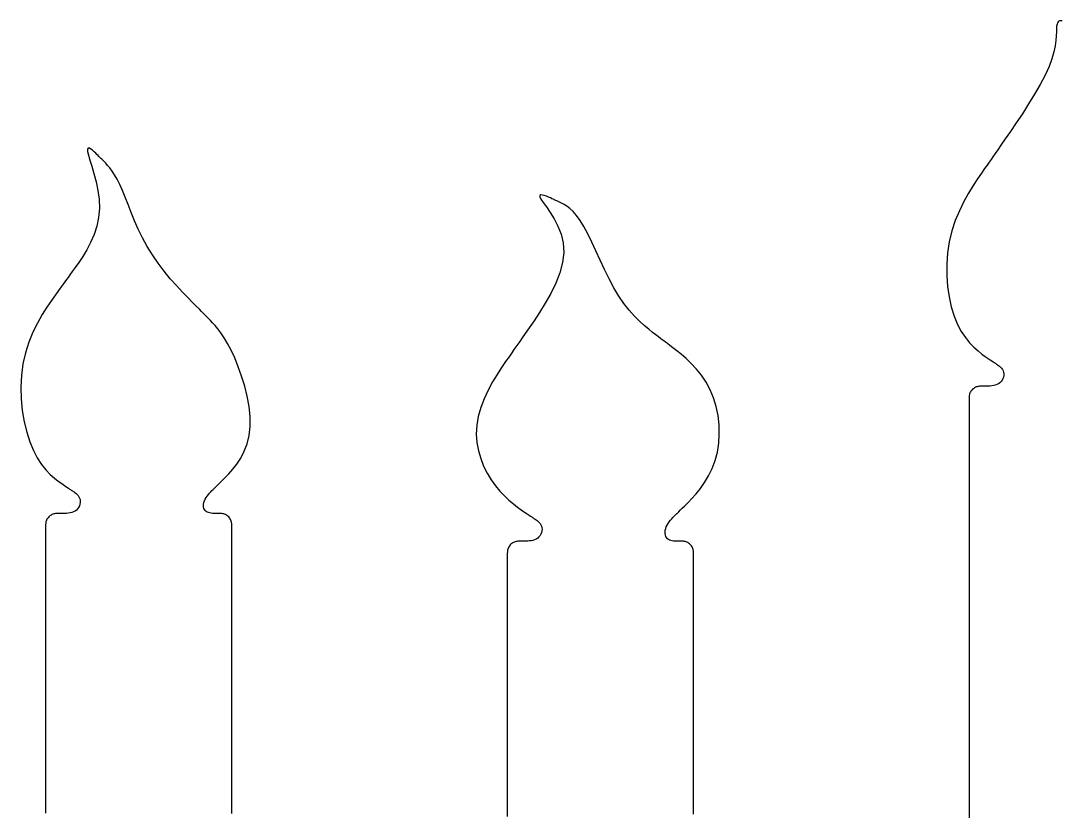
# Model space of a CAD drawing. Extents: x -56 to 56, y -65 to 65.
# Drawn here: x -28.64 to 0, y 43.42 to 65.16 of the extents above; entities that cross this region are included whole.
import ezdxf

# ---------------------------------------------------------------- set-up
doc = ezdxf.new("R2010")
doc.units = 0
doc.layers.add('LAYER 1', color=7, linetype='CONTINUOUS')

msp = doc.modelspace()

# ---------------------------------------------------------------- linework, layer by layer
at = {"layer": 'LAYER 1'}
for p, q in [((-0.142, 65.066), (-0.152, 65.013)), ((-0.128, 65.105), (-0.142, 65.066)), ((-0.112, 65.131), (-0.128, 65.105)), ((-0.094, 65.148), (-0.112, 65.131)), ((-0.076, 65.156), (-0.094, 65.148)), ((-0.058, 65.16), (-0.076, 65.156)), ((-0.042, 65.16), (-0.058, 65.16)), ((-0.029, 65.159), (-0.042, 65.16)), ((-0.019, 65.158), (-0.029, 65.159)), ((-0.01, 65.158), (-0.019, 65.158)), ((-0.003, 65.157), (-0.01, 65.158)), ((0.003, 65.157), (-0.003, 65.157)), ((-0.164, 64.749), (-0.174, 64.622)), ((-0.16, 64.856), (-0.164, 64.749)), ((-0.157, 64.944), (-0.16, 64.856)), ((-0.152, 65.013), (-0.157, 64.944)), ((-0.194, 64.475), (-0.229, 64.307)), ((-0.174, 64.622), (-0.194, 64.475)), ((-0.229, 64.307), (-0.283, 64.117)), ((-0.362, 63.904), (-0.469, 63.668)), ((-0.283, 64.117), (-0.362, 63.904)), ((-0.469, 63.668), (-0.603, 63.412)), ((-0.603, 63.412), (-0.757, 63.144)), ((-0.757, 63.144), (-0.923, 62.873)), ((-0.923, 62.873), (-1.095, 62.605)), ((-1.095, 62.605), (-1.264, 62.351)), ((-1.264, 62.351), (-1.423, 62.117)), ((-1.565, 61.911), (-1.683, 61.743)), ((-1.423, 62.117), (-1.565, 61.911)), ((-26.789, 61.654), (-26.807, 61.628)), ((-26.807, 61.628), (-26.807, 61.569)), ((-26.758, 61.654), (-26.789, 61.654)), ((-26.718, 61.634), (-26.758, 61.654)), ((-26.673, 61.6), (-26.718, 61.634)), ((-26.627, 61.559), (-26.673, 61.6)), ((-1.774, 61.611), (-1.847, 61.508)), ((-1.683, 61.743), (-1.774, 61.611)), ((-26.807, 61.569), (-26.786, 61.47)), ((-26.786, 61.47), (-26.745, 61.332)), ((-26.745, 61.332), (-26.692, 61.159)), ((-26.584, 61.518), (-26.627, 61.559)), ((-26.549, 61.482), (-26.584, 61.518)), ((-26.52, 61.454), (-26.549, 61.482)), ((-26.498, 61.431), (-26.52, 61.454)), ((-26.478, 61.412), (-26.498, 61.431)), ((-26.46, 61.394), (-26.478, 61.412)), ((-26.441, 61.375), (-26.46, 61.394)), ((-26.418, 61.352), (-26.441, 61.375)), ((-26.39, 61.324), (-26.418, 61.352)), ((-26.353, 61.288), (-26.39, 61.324)), ((-1.957, 61.35), (-2.008, 61.276)), ((-1.905, 61.424), (-1.957, 61.35)), ((-1.847, 61.508), (-1.905, 61.424)), ((-26.692, 61.159), (-26.632, 60.958)), ((-26.308, 61.242), (-26.353, 61.288)), ((-26.256, 61.184), (-26.308, 61.242)), ((-26.198, 61.113), (-26.256, 61.184)), ((-26.134, 61.027), (-26.198, 61.113)), ((-26.066, 60.924), (-26.134, 61.027)), ((-2.134, 61.096), (-2.222, 60.97)), ((-2.065, 61.195), (-2.134, 61.096)), ((-2.008, 61.276), (-2.065, 61.195)), ((-26.632, 60.958), (-26.574, 60.736)), ((-26.574, 60.736), (-26.525, 60.498)), ((-25.995, 60.802), (-26.066, 60.924)), ((-25.921, 60.66), (-25.995, 60.802)), ((-2.328, 60.814), (-2.448, 60.631)), ((-2.222, 60.97), (-2.328, 60.814)), ((-26.525, 60.498), (-26.492, 60.251)), ((-25.847, 60.496), (-25.921, 60.66)), ((-25.771, 60.311), (-25.847, 60.496)), ((-2.448, 60.631), (-2.576, 60.421)), ((-26.492, 60.251), (-26.482, 60)), ((-25.691, 60.109), (-25.771, 60.311)), ((-14.364, 60.356), (-14.366, 60.319)), ((-14.366, 60.319), (-14.338, 60.256)), ((-14.339, 60.371), (-14.364, 60.356)), ((-14.297, 60.37), (-14.339, 60.371)), ((-14.338, 60.256), (-14.277, 60.163)), ((-14.244, 60.356), (-14.297, 60.37)), ((-14.277, 60.163), (-14.188, 60.041)), ((-14.185, 60.335), (-14.244, 60.356)), ((-14.127, 60.31), (-14.185, 60.335)), ((-14.076, 60.288), (-14.127, 60.31)), ((-14.036, 60.269), (-14.076, 60.288)), ((-14.004, 60.255), (-14.036, 60.269)), ((-13.977, 60.243), (-14.004, 60.255)), ((-13.953, 60.232), (-13.977, 60.243)), ((-13.929, 60.221), (-13.953, 60.232)), ((-13.901, 60.208), (-13.929, 60.221)), ((-13.866, 60.193), (-13.901, 60.208)), ((-13.823, 60.173), (-13.866, 60.193)), ((-13.768, 60.147), (-13.823, 60.173)), ((-2.704, 60.189), (-2.828, 59.936)), ((-2.576, 60.421), (-2.704, 60.189)), ((-26.482, 60), (-26.502, 59.753)), ((-25.606, 59.892), (-25.691, 60.109)), ((-25.513, 59.664), (-25.606, 59.892)), ((-14.188, 60.041), (-14.083, 59.891)), ((-14.083, 59.891), (-13.973, 59.714)), ((-13.702, 60.112), (-13.768, 60.147)), ((-13.627, 60.064), (-13.702, 60.112)), ((-13.544, 59.999), (-13.627, 60.064)), ((-13.454, 59.913), (-13.544, 59.999)), ((-13.359, 59.804), (-13.454, 59.913)), ((-2.828, 59.936), (-2.941, 59.666)), ((-26.502, 59.753), (-26.553, 59.512)), ((-25.411, 59.43), (-25.513, 59.664)), ((-13.973, 59.714), (-13.869, 59.514)), ((-13.258, 59.668), (-13.359, 59.804)), ((-13.154, 59.501), (-13.258, 59.668)), ((-2.941, 59.666), (-3.036, 59.381)), ((-26.553, 59.512), (-26.63, 59.282)), ((-25.297, 59.192), (-25.411, 59.43)), ((-13.869, 59.514), (-13.783, 59.293)), ((-13.783, 59.293), (-13.726, 59.051)), ((-13.048, 59.301), (-13.154, 59.501)), ((-12.938, 59.076), (-13.048, 59.301)), ((-3.036, 59.381), (-3.109, 59.083)), ((-26.724, 59.065), (-26.83, 58.863)), ((-26.63, 59.282), (-26.724, 59.065)), ((-25.169, 58.954), (-25.297, 59.192)), ((-13.726, 59.051), (-13.709, 58.792)), ((-12.826, 58.833), (-12.938, 59.076)), ((-3.109, 59.083), (-3.155, 58.777)), ((-26.83, 58.863), (-26.939, 58.68)), ((-25.025, 58.72), (-25.169, 58.954)), ((-24.868, 58.492), (-25.025, 58.72)), ((-13.709, 58.792), (-13.741, 58.517)), ((-12.709, 58.577), (-12.826, 58.833)), ((-3.155, 58.777), (-3.177, 58.467)), ((-27.047, 58.517), (-27.145, 58.378)), ((-26.939, 58.68), (-27.047, 58.517)), ((-24.701, 58.274), (-24.868, 58.492)), ((-13.741, 58.517), (-13.819, 58.232)), ((-12.588, 58.318), (-12.709, 58.577)), ((-3.177, 58.467), (-3.176, 58.158)), ((-27.292, 58.175), (-27.344, 58.103)), ((-27.227, 58.264), (-27.292, 58.175)), ((-27.145, 58.378), (-27.227, 58.264)), ((-24.531, 58.068), (-24.701, 58.274)), ((-13.819, 58.232), (-13.931, 57.945)), ((-12.462, 58.062), (-12.588, 58.318)), ((-3.176, 58.158), (-3.153, 57.856)), ((-27.478, 57.918), (-27.534, 57.841)), ((-27.432, 57.982), (-27.478, 57.918)), ((-27.389, 58.042), (-27.432, 57.982)), ((-27.344, 58.103), (-27.389, 58.042)), ((-24.363, 57.877), (-24.531, 58.068)), ((-24.202, 57.703), (-24.363, 57.877)), ((-13.931, 57.945), (-14.069, 57.662)), ((-12.331, 57.816), (-12.462, 58.062)), ((-27.693, 57.623), (-27.802, 57.469)), ((-27.604, 57.745), (-27.693, 57.623)), ((-27.534, 57.841), (-27.604, 57.745)), ((-24.053, 57.548), (-24.202, 57.703)), ((-14.069, 57.662), (-14.221, 57.391)), ((-12.195, 57.588), (-12.331, 57.816)), ((-12.053, 57.382), (-12.195, 57.588)), ((-3.153, 57.856), (-3.111, 57.565)), ((-27.925, 57.288), (-28.055, 57.08)), ((-27.802, 57.469), (-27.925, 57.288)), ((-23.923, 57.416), (-24.053, 57.548)), ((-23.816, 57.309), (-23.923, 57.416)), ((-23.733, 57.226), (-23.816, 57.309)), ((-14.221, 57.391), (-14.377, 57.139)), ((-11.909, 57.2), (-12.053, 57.382)), ((-3.111, 57.565), (-3.05, 57.291)), ((-3.05, 57.291), (-2.973, 57.039)), ((-28.055, 57.08), (-28.185, 56.849)), ((-23.669, 57.162), (-23.733, 57.226)), ((-23.62, 57.113), (-23.669, 57.162)), ((-23.581, 57.074), (-23.62, 57.113)), ((-23.547, 57.039), (-23.581, 57.074)), ((-23.513, 57.006), (-23.547, 57.039)), ((-23.475, 56.967), (-23.513, 57.006)), ((-14.377, 57.139), (-14.527, 56.912)), ((-11.765, 57.039), (-11.909, 57.2)), ((-11.626, 56.899), (-11.765, 57.039)), ((-2.973, 57.039), (-2.88, 56.813)), ((-28.185, 56.849), (-28.31, 56.595)), ((-23.427, 56.92), (-23.475, 56.967)), ((-23.368, 56.859), (-23.427, 56.92)), ((-23.3, 56.784), (-23.368, 56.859)), ((-23.223, 56.691), (-23.3, 56.784)), ((-14.661, 56.718), (-14.769, 56.562)), ((-14.527, 56.912), (-14.661, 56.718)), ((-11.494, 56.778), (-11.626, 56.899)), ((-11.373, 56.676), (-11.494, 56.778)), ((-2.88, 56.813), (-2.776, 56.617)), ((-28.31, 56.595), (-28.423, 56.322)), ((-23.138, 56.578), (-23.223, 56.691)), ((-23.048, 56.444), (-23.138, 56.578)), ((-22.954, 56.285), (-23.048, 56.444)), ((-14.854, 56.441), (-14.92, 56.345)), ((-14.769, 56.562), (-14.854, 56.441)), ((-11.267, 56.592), (-11.373, 56.676)), ((-11.177, 56.523), (-11.267, 56.592)), ((-11.106, 56.47), (-11.177, 56.523)), ((-11.05, 56.427), (-11.106, 56.47)), ((-11.002, 56.391), (-11.05, 56.427)), ((-2.776, 56.617), (-2.663, 56.447)), ((-2.663, 56.447), (-2.546, 56.303)), ((-28.423, 56.322), (-28.518, 56.031)), ((-22.857, 56.101), (-22.954, 56.285)), ((-15.027, 56.192), (-15.079, 56.117)), ((-14.976, 56.265), (-15.027, 56.192)), ((-14.92, 56.345), (-14.976, 56.265)), ((-10.959, 56.358), (-11.002, 56.391)), ((-10.913, 56.323), (-10.959, 56.358)), ((-10.859, 56.283), (-10.913, 56.323)), ((-10.793, 56.233), (-10.859, 56.283)), ((-10.709, 56.169), (-10.793, 56.233)), ((-10.602, 56.088), (-10.709, 56.169)), ((-2.546, 56.303), (-2.429, 56.181)), ((-2.429, 56.181), (-2.315, 56.08)), ((-28.518, 56.031), (-28.587, 55.725)), ((-22.758, 55.888), (-22.857, 56.101)), ((-22.661, 55.649), (-22.758, 55.888)), ((-15.214, 55.924), (-15.308, 55.789)), ((-15.14, 56.031), (-15.214, 55.924)), ((-15.079, 56.117), (-15.14, 56.031)), ((-10.479, 55.989), (-10.602, 56.088)), ((-10.343, 55.872), (-10.479, 55.989)), ((-10.201, 55.737), (-10.343, 55.872)), ((-2.315, 56.08), (-2.21, 55.997)), ((-2.21, 55.997), (-2.116, 55.93)), ((-2.116, 55.93), (-2.039, 55.877)), ((-2.039, 55.877), (-1.979, 55.837)), ((-28.587, 55.725), (-28.628, 55.408)), ((-22.569, 55.389), (-22.661, 55.649)), ((-15.42, 55.625), (-15.541, 55.436)), ((-15.308, 55.789), (-15.42, 55.625)), ((-10.058, 55.584), (-10.201, 55.737)), ((-9.92, 55.413), (-10.058, 55.584)), ((-1.979, 55.837), (-1.934, 55.806)), ((-1.934, 55.806), (-1.9, 55.783)), ((-1.9, 55.783), (-1.875, 55.766)), ((-1.875, 55.766), (-1.856, 55.753)), ((-1.856, 55.753), (-1.839, 55.743)), ((-1.839, 55.743), (-1.823, 55.732)), ((-1.823, 55.732), (-1.803, 55.719)), ((-1.803, 55.719), (-1.779, 55.703)), ((-1.779, 55.703), (-1.752, 55.683)), ((-1.752, 55.683), (-1.723, 55.66)), ((-1.723, 55.66), (-1.694, 55.634)), ((-1.694, 55.634), (-1.668, 55.605)), ((-1.668, 55.605), (-1.644, 55.572)), ((-1.644, 55.572), (-1.625, 55.535)), ((-28.628, 55.408), (-28.643, 55.084)), ((-22.486, 55.115), (-22.569, 55.389)), ((-15.541, 55.436), (-15.666, 55.228)), ((-9.792, 55.223), (-9.92, 55.413)), ((-1.632, 55.32), (-1.653, 55.278)), ((-1.617, 55.364), (-1.632, 55.32)), ((-1.625, 55.535), (-1.612, 55.496)), ((-1.609, 55.409), (-1.617, 55.364)), ((-1.612, 55.496), (-1.607, 55.453)), ((-1.607, 55.453), (-1.609, 55.409)), ((-28.643, 55.084), (-28.634, 54.761)), ((-22.417, 54.834), (-22.486, 55.115)), ((-15.787, 55.004), (-15.899, 54.769)), ((-15.666, 55.228), (-15.787, 55.004)), ((-9.679, 55.016), (-9.792, 55.223)), ((-9.587, 54.79), (-9.679, 55.016)), ((-2.494, 54.995), (-2.51, 54.973)), ((-2.475, 55.016), (-2.494, 54.995)), ((-2.455, 55.035), (-2.475, 55.016)), ((-2.434, 55.053), (-2.455, 55.035)), ((-2.411, 55.068), (-2.434, 55.053)), ((-2.387, 55.081), (-2.411, 55.068)), ((-2.363, 55.091), (-2.387, 55.081)), ((-2.338, 55.099), (-2.363, 55.091)), ((-2.314, 55.104), (-2.338, 55.099)), ((-2.29, 55.108), (-2.314, 55.104)), ((-2.268, 55.111), (-2.29, 55.108)), ((-2.247, 55.112), (-2.268, 55.111)), ((-2.229, 55.112), (-2.247, 55.112)), ((-2.213, 55.112), (-2.229, 55.112)), ((-2.2, 55.112), (-2.213, 55.112)), ((-2.19, 55.112), (-2.2, 55.112)), ((-2.181, 55.112), (-2.19, 55.112)), ((-2.171, 55.112), (-2.181, 55.112)), ((-2.159, 55.112), (-2.171, 55.112)), ((-2.144, 55.112), (-2.159, 55.112)), ((-2.125, 55.112), (-2.144, 55.112)), ((-2.1, 55.112), (-2.125, 55.112)), ((-2.068, 55.113), (-2.1, 55.112)), ((-2.029, 55.113), (-2.068, 55.113)), ((-1.986, 55.115), (-2.029, 55.113)), ((-1.939, 55.12), (-1.986, 55.115)), ((-1.891, 55.127), (-1.939, 55.12)), ((-1.842, 55.139), (-1.891, 55.127)), ((-1.796, 55.155), (-1.842, 55.139)), ((-1.752, 55.177), (-1.796, 55.155)), ((-1.714, 55.205), (-1.752, 55.177)), ((-1.68, 55.239), (-1.714, 55.205)), ((-1.653, 55.278), (-1.68, 55.239)), ((-28.634, 54.761), (-28.602, 54.443)), ((-22.366, 54.55), (-22.417, 54.834)), ((-15.899, 54.769), (-15.993, 54.526)), ((-9.516, 54.551), (-9.587, 54.79)), ((-2.561, 54.808), (-2.562, 54.788)), ((-2.562, 54.788), (-2.562, 54.771)), ((-2.562, 54.771), (-2.562, 54.757)), ((-2.562, 54.757), (-2.562, 54.746)), ((-2.562, 54.746), (-2.562, 54.737)), ((-2.562, 54.737), (-2.562, 54.732)), ((-2.562, 54.732), (-2.562, 54.728)), ((-2.562, 54.728), (-2.562, 54.725)), ((-2.562, 54.725), (-2.562, 54.724)), ((-2.562, 54.724), (-2.562, 54.724)), ((-2.562, 54.724), (-2.562, 54.724)), ((-2.562, 54.724), (-2.562, 54.719)), ((-2.562, 54.719), (-2.562, 54.691)), ((-2.559, 54.83), (-2.561, 54.808)), ((-2.556, 54.853), (-2.559, 54.83)), ((-2.551, 54.877), (-2.556, 54.853)), ((-2.545, 54.902), (-2.551, 54.877)), ((-2.536, 54.926), (-2.545, 54.902)), ((-2.524, 54.95), (-2.536, 54.926)), ((-2.51, 54.973), (-2.524, 54.95)), ((-28.602, 54.443), (-28.551, 54.136)), ((-22.337, 54.272), (-22.366, 54.55)), ((-15.993, 54.526), (-16.063, 54.281)), ((-9.466, 54.302), (-9.516, 54.551)), ((-2.562, 54.691), (-2.562, 54.624)), ((-2.562, 54.624), (-2.562, 54.497)), ((-2.562, 54.497), (-2.562, 54.293)), ((-28.551, 54.136), (-28.482, 53.847)), ((-22.334, 54.005), (-22.337, 54.272)), ((-16.063, 54.281), (-16.104, 54.037)), ((-9.437, 54.048), (-9.466, 54.302)), ((-2.562, 54.293), (-2.562, 53.994)), ((-22.361, 53.756), (-22.334, 54.005)), ((-16.104, 54.037), (-16.114, 53.797)), ((-9.431, 53.793), (-9.437, 54.048)), ((-2.562, 53.994), (-2.562, 53.58)), ((-28.482, 53.847), (-28.397, 53.581)), ((-28.397, 53.581), (-28.298, 53.344)), ((-22.417, 53.528), (-22.361, 53.756)), ((-16.114, 53.797), (-16.097, 53.563)), ((-16.097, 53.563), (-16.056, 53.336)), ((-9.446, 53.541), (-9.431, 53.793)), ((-2.562, 53.58), (-2.562, 53.034)), ((-28.298, 53.344), (-28.189, 53.138)), ((-22.594, 53.137), (-22.497, 53.322)), ((-22.497, 53.322), (-22.417, 53.528)), ((-16.056, 53.336), (-15.994, 53.119)), ((-9.543, 53.064), (-9.483, 53.297)), ((-9.483, 53.297), (-9.446, 53.541)), ((-28.189, 53.138), (-28.072, 52.962)), ((-22.702, 52.972), (-22.594, 53.137)), ((-15.994, 53.119), (-15.913, 52.912)), ((-9.625, 52.848), (-9.543, 53.064)), ((-2.562, 53.034), (-2.562, 52.352)), ((-28.072, 52.962), (-27.953, 52.812)), ((-27.953, 52.812), (-27.834, 52.687)), ((-23.02, 52.602), (-22.921, 52.705)), ((-22.921, 52.705), (-22.813, 52.828)), ((-22.813, 52.828), (-22.702, 52.972)), ((-15.913, 52.912), (-15.817, 52.717)), ((-15.817, 52.717), (-15.709, 52.537)), ((-9.724, 52.648), (-9.625, 52.848)), ((-27.834, 52.687), (-27.719, 52.583)), ((-27.719, 52.583), (-27.613, 52.499)), ((-27.613, 52.499), (-27.519, 52.432)), ((-27.519, 52.432), (-27.441, 52.379)), ((-23.216, 52.407), (-23.167, 52.456)), ((-23.167, 52.456), (-23.103, 52.52)), ((-23.103, 52.52), (-23.02, 52.602)), ((-15.709, 52.537), (-15.591, 52.373)), ((-9.952, 52.3), (-9.835, 52.465)), ((-9.835, 52.465), (-9.724, 52.648)), ((-27.441, 52.379), (-27.381, 52.338)), ((-27.381, 52.338), (-27.335, 52.307)), ((-27.335, 52.307), (-27.301, 52.284)), ((-27.301, 52.284), (-27.276, 52.267)), ((-27.276, 52.267), (-27.257, 52.254)), ((-27.257, 52.254), (-27.24, 52.243)), ((-27.24, 52.243), (-27.223, 52.232)), ((-27.223, 52.232), (-27.204, 52.219)), ((-27.204, 52.219), (-27.18, 52.203)), ((-27.18, 52.203), (-27.153, 52.184)), ((-27.153, 52.184), (-27.124, 52.161)), ((-27.124, 52.161), (-27.095, 52.135)), ((-27.095, 52.135), (-27.068, 52.106)), ((-23.515, 52.091), (-23.482, 52.132)), ((-23.482, 52.132), (-23.449, 52.171)), ((-23.449, 52.171), (-23.416, 52.207)), ((-23.416, 52.207), (-23.386, 52.239)), ((-23.386, 52.239), (-23.359, 52.266)), ((-23.359, 52.266), (-23.337, 52.287)), ((-23.337, 52.287), (-23.318, 52.306)), ((-23.318, 52.306), (-23.3, 52.324)), ((-23.3, 52.324), (-23.279, 52.344)), ((-23.279, 52.344), (-23.252, 52.371)), ((-23.252, 52.371), (-23.216, 52.407)), ((-15.591, 52.373), (-15.468, 52.225)), ((-15.468, 52.225), (-15.341, 52.093)), ((-10.184, 52.025), (-10.07, 52.153)), ((-10.07, 52.153), (-9.952, 52.3)), ((-2.562, 52.352), (-2.562, 51.565)), ((-27.068, 52.106), (-27.045, 52.073)), ((-27.045, 52.073), (-27.026, 52.036)), ((-27.017, 51.865), (-27.032, 51.821)), ((-27.026, 52.036), (-27.013, 51.997)), ((-27.009, 51.91), (-27.017, 51.865)), ((-27.013, 51.997), (-27.007, 51.954)), ((-27.007, 51.954), (-27.009, 51.91)), ((-23.62, 51.828), (-23.617, 51.87)), ((-23.617, 51.87), (-23.608, 51.913)), ((-23.608, 51.913), (-23.593, 51.958)), ((-23.593, 51.958), (-23.571, 52.003)), ((-23.571, 52.003), (-23.545, 52.048)), ((-23.545, 52.048), (-23.515, 52.091)), ((-15.341, 52.093), (-15.216, 51.975)), ((-15.216, 51.975), (-15.094, 51.873)), ((-15.094, 51.873), (-14.98, 51.785)), ((-10.378, 51.826), (-10.288, 51.916)), ((-10.288, 51.916), (-10.184, 52.025)), ((-27.811, 51.568), (-27.833, 51.553)), ((-27.787, 51.581), (-27.811, 51.568)), ((-27.763, 51.591), (-27.787, 51.581)), ((-27.738, 51.599), (-27.763, 51.591)), ((-27.714, 51.604), (-27.738, 51.599)), ((-27.69, 51.608), (-27.714, 51.604)), ((-27.668, 51.611), (-27.69, 51.608)), ((-27.647, 51.612), (-27.668, 51.611)), ((-27.629, 51.612), (-27.647, 51.612)), ((-27.613, 51.612), (-27.629, 51.612)), ((-27.6, 51.612), (-27.613, 51.612)), ((-27.59, 51.612), (-27.6, 51.612)), ((-27.58, 51.612), (-27.59, 51.612)), ((-27.571, 51.612), (-27.58, 51.612)), ((-27.559, 51.612), (-27.571, 51.612)), ((-27.544, 51.612), (-27.559, 51.612)), ((-27.525, 51.612), (-27.544, 51.612)), ((-27.5, 51.612), (-27.525, 51.612)), ((-27.467, 51.613), (-27.5, 51.612)), ((-27.428, 51.613), (-27.467, 51.613)), ((-27.385, 51.615), (-27.428, 51.613)), ((-27.338, 51.62), (-27.385, 51.615)), ((-27.29, 51.627), (-27.338, 51.62)), ((-27.241, 51.639), (-27.29, 51.627)), ((-27.195, 51.655), (-27.241, 51.639)), ((-27.151, 51.677), (-27.195, 51.655)), ((-27.113, 51.706), (-27.151, 51.677)), ((-27.08, 51.74), (-27.113, 51.706)), ((-27.053, 51.779), (-27.08, 51.74)), ((-27.032, 51.821), (-27.053, 51.779)), ((-23.617, 51.788), (-23.62, 51.828)), ((-23.609, 51.751), (-23.617, 51.788)), ((-23.594, 51.718), (-23.609, 51.751)), ((-23.574, 51.689), (-23.594, 51.718)), ((-23.549, 51.666), (-23.574, 51.689)), ((-23.518, 51.648), (-23.549, 51.666)), ((-23.484, 51.634), (-23.518, 51.648)), ((-23.448, 51.625), (-23.484, 51.634)), ((-23.411, 51.618), (-23.448, 51.625)), ((-23.375, 51.615), (-23.411, 51.618)), ((-23.341, 51.613), (-23.375, 51.615)), ((-23.31, 51.613), (-23.341, 51.613)), ((-23.285, 51.612), (-23.31, 51.613)), ((-23.265, 51.612), (-23.285, 51.612)), ((-23.249, 51.612), (-23.265, 51.612)), ((-23.237, 51.612), (-23.249, 51.612)), ((-23.228, 51.612), (-23.237, 51.612)), ((-23.219, 51.612), (-23.228, 51.612)), ((-23.21, 51.612), (-23.219, 51.612)), ((-23.2, 51.612), (-23.21, 51.612)), ((-23.187, 51.612), (-23.2, 51.612)), ((-23.171, 51.612), (-23.187, 51.612)), ((-23.153, 51.612), (-23.171, 51.612)), ((-23.132, 51.611), (-23.153, 51.612)), ((-23.11, 51.608), (-23.132, 51.611)), ((-23.086, 51.604), (-23.11, 51.608)), ((-23.062, 51.599), (-23.086, 51.604)), ((-23.037, 51.591), (-23.062, 51.599)), ((-23.013, 51.581), (-23.037, 51.591)), ((-22.989, 51.568), (-23.013, 51.581)), ((-22.966, 51.553), (-22.989, 51.568)), ((-14.98, 51.785), (-14.878, 51.71)), ((-14.878, 51.71), (-14.789, 51.649)), ((-14.789, 51.649), (-14.717, 51.601)), ((-14.717, 51.601), (-14.663, 51.563)), ((-14.663, 51.563), (-14.622, 51.536)), ((-10.653, 51.552), (-10.633, 51.573)), ((-10.633, 51.573), (-10.615, 51.59)), ((-10.615, 51.59), (-10.596, 51.609)), ((-10.596, 51.609), (-10.573, 51.632)), ((-10.573, 51.632), (-10.543, 51.661)), ((-10.543, 51.661), (-10.503, 51.702)), ((-10.503, 51.702), (-10.449, 51.755)), ((-10.449, 51.755), (-10.378, 51.826)), ((-2.562, 51.565), (-2.562, 50.711)), ((-27.961, 51.309), (-27.962, 51.289)), ((-27.962, 51.289), (-27.962, 51.272)), ((-27.962, 51.272), (-27.962, 51.257)), ((-27.959, 51.33), (-27.961, 51.309)), ((-27.956, 51.354), (-27.959, 51.33)), ((-27.951, 51.378), (-27.956, 51.354)), ((-27.945, 51.402), (-27.951, 51.378)), ((-27.935, 51.427), (-27.945, 51.402)), ((-27.924, 51.451), (-27.935, 51.427)), ((-27.91, 51.474), (-27.924, 51.451)), ((-27.893, 51.496), (-27.91, 51.474)), ((-27.875, 51.517), (-27.893, 51.496)), ((-27.855, 51.536), (-27.875, 51.517)), ((-27.833, 51.553), (-27.855, 51.536)), ((-22.945, 51.535), (-22.966, 51.553)), ((-22.925, 51.516), (-22.945, 51.535)), ((-22.906, 51.495), (-22.925, 51.516)), ((-22.89, 51.473), (-22.906, 51.495)), ((-22.876, 51.45), (-22.89, 51.473)), ((-22.865, 51.426), (-22.876, 51.45)), ((-22.856, 51.401), (-22.865, 51.426)), ((-22.849, 51.377), (-22.856, 51.401)), ((-22.844, 51.353), (-22.849, 51.377)), ((-22.841, 51.33), (-22.844, 51.353)), ((-22.839, 51.308), (-22.841, 51.33)), ((-22.838, 51.288), (-22.839, 51.308)), ((-22.838, 51.271), (-22.838, 51.288)), ((-22.838, 51.257), (-22.838, 51.271)), ((-14.622, 51.536), (-14.591, 51.515)), ((-14.591, 51.515), (-14.568, 51.5)), ((-14.568, 51.5), (-14.55, 51.488)), ((-14.55, 51.488), (-14.534, 51.477)), ((-14.534, 51.477), (-14.517, 51.466)), ((-14.517, 51.466), (-14.495, 51.452)), ((-14.495, 51.452), (-14.47, 51.435)), ((-14.47, 51.435), (-14.442, 51.414)), ((-14.442, 51.414), (-14.414, 51.39)), ((-14.414, 51.39), (-14.385, 51.363)), ((-14.385, 51.363), (-14.359, 51.332)), ((-14.359, 51.332), (-14.337, 51.298)), ((-14.337, 51.298), (-14.32, 51.261)), ((-10.888, 51.246), (-10.865, 51.293)), ((-10.865, 51.293), (-10.837, 51.339)), ((-10.837, 51.339), (-10.806, 51.383)), ((-10.806, 51.383), (-10.773, 51.424)), ((-10.773, 51.424), (-10.74, 51.463)), ((-10.74, 51.463), (-10.707, 51.497)), ((-10.707, 51.497), (-10.678, 51.527)), ((-10.678, 51.527), (-10.653, 51.552)), ((-27.962, 51.257), (-27.962, 51.246)), ((-27.962, 51.246), (-27.962, 51.238)), ((-27.962, 51.238), (-27.962, 51.232)), ((-27.962, 51.232), (-27.962, 51.228)), ((-27.962, 51.228), (-27.962, 51.225)), ((-27.962, 51.225), (-27.962, 51.224)), ((-27.962, 51.224), (-27.962, 51.224)), ((-27.962, 51.224), (-27.962, 51.224)), ((-27.962, 51.224), (-27.962, 51.22)), ((-27.962, 51.22), (-27.962, 51.199)), ((-27.962, 51.199), (-27.962, 51.147)), ((-27.962, 51.147), (-27.962, 51.05)), ((-27.962, 51.05), (-27.962, 50.892)), ((-22.838, 51.246), (-22.838, 51.257)), ((-22.838, 51.237), (-22.838, 51.246)), ((-22.838, 51.232), (-22.838, 51.237)), ((-22.838, 51.228), (-22.838, 51.232)), ((-22.838, 51.225), (-22.838, 51.228)), ((-22.838, 51.224), (-22.838, 51.225)), ((-22.838, 51.22), (-22.838, 51.224)), ((-22.838, 51.224), (-22.838, 51.224)), ((-22.838, 51.224), (-22.838, 51.224)), ((-22.838, 51.198), (-22.838, 51.22)), ((-22.838, 51.145), (-22.838, 51.198)), ((-22.838, 51.045), (-22.838, 51.145)), ((-22.838, 50.885), (-22.838, 51.045)), ((-14.362, 51.002), (-14.391, 50.965)), ((-14.339, 51.043), (-14.362, 51.002)), ((-14.321, 51.087), (-14.339, 51.043)), ((-14.311, 51.132), (-14.321, 51.087)), ((-14.32, 51.261), (-14.31, 51.22)), ((-14.307, 51.176), (-14.311, 51.132)), ((-14.31, 51.22), (-14.307, 51.176)), ((-10.921, 51.105), (-10.916, 51.151)), ((-10.92, 51.06), (-10.921, 51.105)), ((-10.914, 51.018), (-10.92, 51.06)), ((-10.916, 51.151), (-10.905, 51.198)), ((-10.901, 50.98), (-10.914, 51.018)), ((-10.905, 51.198), (-10.888, 51.246)), ((-27.962, 50.892), (-27.962, 50.66)), ((-22.838, 50.65), (-22.838, 50.885)), ((-15.215, 50.704), (-15.228, 50.68)), ((-15.2, 50.726), (-15.215, 50.704)), ((-15.182, 50.747), (-15.2, 50.726)), ((-15.162, 50.767), (-15.182, 50.747)), ((-15.141, 50.785), (-15.162, 50.767)), ((-15.119, 50.801), (-15.141, 50.785)), ((-15.096, 50.815), (-15.119, 50.801)), ((-15.071, 50.826), (-15.096, 50.815)), ((-15.047, 50.834), (-15.071, 50.826)), ((-15.022, 50.841), (-15.047, 50.834)), ((-14.998, 50.845), (-15.022, 50.841)), ((-14.976, 50.848), (-14.998, 50.845)), ((-14.954, 50.85), (-14.976, 50.848)), ((-14.935, 50.85), (-14.954, 50.85)), ((-14.918, 50.85), (-14.935, 50.85)), ((-14.904, 50.85), (-14.918, 50.85)), ((-14.893, 50.85), (-14.904, 50.85)), ((-14.884, 50.85), (-14.893, 50.85)), ((-14.874, 50.85), (-14.884, 50.85)), ((-14.864, 50.85), (-14.874, 50.85)), ((-14.85, 50.85), (-14.864, 50.85)), ((-14.832, 50.85), (-14.85, 50.85)), ((-14.809, 50.85), (-14.832, 50.85)), ((-14.78, 50.85), (-14.809, 50.85)), ((-14.743, 50.851), (-14.78, 50.85)), ((-14.701, 50.852), (-14.743, 50.851)), ((-14.655, 50.856), (-14.701, 50.852)), ((-14.607, 50.862), (-14.655, 50.856)), ((-14.559, 50.872), (-14.607, 50.862)), ((-14.511, 50.887), (-14.559, 50.872)), ((-14.466, 50.907), (-14.511, 50.887)), ((-14.426, 50.933), (-14.466, 50.907)), ((-14.391, 50.965), (-14.426, 50.933)), ((-10.883, 50.947), (-10.901, 50.98)), ((-10.859, 50.918), (-10.883, 50.947)), ((-10.83, 50.896), (-10.859, 50.918)), ((-10.797, 50.879), (-10.83, 50.896)), ((-10.761, 50.867), (-10.797, 50.879)), ((-10.724, 50.859), (-10.761, 50.867)), ((-10.688, 50.854), (-10.724, 50.859)), ((-10.653, 50.852), (-10.688, 50.854)), ((-10.621, 50.851), (-10.653, 50.852)), ((-10.593, 50.85), (-10.621, 50.851)), ((-10.571, 50.85), (-10.593, 50.85)), ((-10.555, 50.85), (-10.571, 50.85)), ((-10.541, 50.85), (-10.555, 50.85)), ((-10.531, 50.85), (-10.541, 50.85)), ((-10.522, 50.85), (-10.531, 50.85)), ((-10.513, 50.85), (-10.522, 50.85)), ((-10.504, 50.85), (-10.513, 50.85)), ((-10.492, 50.85), (-10.504, 50.85)), ((-10.477, 50.85), (-10.492, 50.85)), ((-10.46, 50.85), (-10.477, 50.85)), ((-10.44, 50.849), (-10.46, 50.85)), ((-10.418, 50.847), (-10.44, 50.849)), ((-10.395, 50.844), (-10.418, 50.847)), ((-10.37, 50.839), (-10.395, 50.844)), ((-10.346, 50.832), (-10.37, 50.839)), ((-10.321, 50.823), (-10.346, 50.832)), ((-10.297, 50.811), (-10.321, 50.823)), ((-10.274, 50.796), (-10.297, 50.811)), ((-10.252, 50.78), (-10.274, 50.796)), ((-10.232, 50.761), (-10.252, 50.78)), ((-10.213, 50.741), (-10.232, 50.761)), ((-10.196, 50.719), (-10.213, 50.741)), ((-10.181, 50.696), (-10.196, 50.719)), ((-2.562, 50.711), (-2.562, 49.826)), ((-27.962, 50.66), (-27.962, 50.339)), ((-22.838, 50.326), (-22.838, 50.65)), ((-15.261, 50.539), (-15.262, 50.52)), ((-15.262, 50.52), (-15.262, 50.504)), ((-15.262, 50.504), (-15.262, 50.491)), ((-15.262, 50.491), (-15.262, 50.481)), ((-15.262, 50.481), (-15.262, 50.473)), ((-15.262, 50.473), (-15.262, 50.468)), ((-15.262, 50.468), (-15.262, 50.465)), ((-15.262, 50.465), (-15.262, 50.463)), ((-15.262, 50.463), (-15.262, 50.462)), ((-15.262, 50.462), (-15.262, 50.462)), ((-15.262, 50.462), (-15.262, 50.462)), ((-15.262, 50.462), (-15.262, 50.454)), ((-15.262, 50.454), (-15.262, 50.427)), ((-15.262, 50.427), (-15.262, 50.367)), ((-15.26, 50.56), (-15.261, 50.539)), ((-15.257, 50.583), (-15.26, 50.56)), ((-15.253, 50.607), (-15.257, 50.583)), ((-15.247, 50.631), (-15.253, 50.607)), ((-15.239, 50.656), (-15.247, 50.631)), ((-15.228, 50.68), (-15.239, 50.656)), ((-10.168, 50.673), (-10.181, 50.696)), ((-10.159, 50.648), (-10.168, 50.673)), ((-10.151, 50.624), (-10.159, 50.648)), ((-10.146, 50.599), (-10.151, 50.624)), ((-10.142, 50.576), (-10.146, 50.599)), ((-10.14, 50.554), (-10.142, 50.576)), ((-10.139, 50.533), (-10.14, 50.554)), ((-10.138, 50.515), (-10.139, 50.533)), ((-10.138, 50.5), (-10.138, 50.515)), ((-10.138, 50.487), (-10.138, 50.5)), ((-10.138, 50.478), (-10.138, 50.487)), ((-10.138, 50.471), (-10.138, 50.478)), ((-10.138, 50.467), (-10.138, 50.471)), ((-10.138, 50.464), (-10.138, 50.467)), ((-10.138, 50.463), (-10.138, 50.464)), ((-10.138, 50.462), (-10.138, 50.463)), ((-10.138, 50.461), (-10.138, 50.462)), ((-10.138, 50.462), (-10.138, 50.462)), ((-10.138, 50.448), (-10.138, 50.461)), ((-10.138, 50.412), (-10.138, 50.448)), ((-10.138, 50.34), (-10.138, 50.412)), ((-27.962, 50.339), (-27.962, 49.914)), ((-22.838, 49.897), (-22.838, 50.326)), ((-15.262, 50.367), (-15.262, 50.262)), ((-15.262, 50.262), (-15.262, 50.097)), ((-10.138, 50.217), (-10.138, 50.34)), ((-10.138, 50.032), (-10.138, 50.217)), ((-27.962, 49.914), (-27.962, 49.383)), ((-22.838, 49.362), (-22.838, 49.897)), ((-15.262, 50.097), (-15.262, 49.862)), ((-15.262, 49.862), (-15.262, 49.541)), ((-10.138, 49.771), (-10.138, 50.032)), ((-10.138, 49.421), (-10.138, 49.771)), ((-2.562, 49.826), (-2.562, 48.947)), ((-27.962, 49.383), (-27.962, 48.769)), ((-22.838, 48.746), (-22.838, 49.362)), ((-15.262, 49.541), (-15.262, 49.125)), ((-10.138, 48.974), (-10.138, 49.421)), ((-15.262, 49.125), (-15.262, 48.618)), ((-27.962, 48.769), (-27.962, 48.102)), ((-22.838, 48.077), (-22.838, 48.746)), ((-10.138, 48.444), (-10.138, 48.974)), ((-2.562, 48.947), (-2.562, 48.111)), ((-15.262, 48.618), (-15.262, 48.047)), ((-10.138, 47.858), (-10.138, 48.444)), ((-27.962, 48.102), (-27.962, 47.409)), ((-22.838, 47.384), (-22.838, 48.077)), ((-15.262, 48.047), (-15.262, 47.436)), ((-10.138, 47.241), (-10.138, 47.858)), ((-2.562, 48.111), (-2.562, 47.355)), ((-27.962, 47.409), (-27.962, 46.721)), ((-22.838, 46.697), (-22.838, 47.384)), ((-15.262, 47.436), (-15.262, 46.813)), ((-2.562, 47.355), (-2.562, 46.715)), ((-10.138, 46.619), (-10.138, 47.241)), ((-27.962, 46.721), (-27.962, 46.065)), ((-22.838, 46.043), (-22.838, 46.697)), ((-15.262, 46.813), (-15.262, 46.203)), ((-2.562, 46.715), (-2.562, 46.215)), ((-10.138, 46.019), (-10.138, 46.619)), ((-15.262, 46.203), (-15.262, 45.632)), ((-2.562, 46.215), (-2.562, 45.842)), ((-27.962, 46.065), (-27.962, 45.472)), ((-22.838, 45.452), (-22.838, 46.043)), ((-10.138, 45.465), (-10.138, 46.019)), ((-2.562, 45.842), (-2.562, 45.576)), ((-15.262, 45.632), (-15.262, 45.125)), ((-2.562, 45.576), (-2.562, 45.4)), ((-27.962, 45.472), (-27.962, 44.968)), ((-22.838, 44.953), (-22.838, 45.452)), ((-10.138, 44.984), (-10.138, 45.465)), ((-2.562, 45.4), (-2.562, 45.295)), ((-2.562, 45.295), (-2.562, 45.243)), ((-15.262, 45.125), (-15.262, 44.709)), ((-10.138, 44.598), (-10.138, 44.984)), ((-2.562, 45.243), (-2.562, 45.225)), ((-2.562, 45.225), (-2.562, 45.223)), ((-2.562, 45.223), (-2.562, 45.223)), ((-2.562, 45.223), (-2.562, 45.223)), ((-2.562, 45.223), (-2.562, 45.223)), ((-2.562, 45.223), (-2.562, 45.223)), ((-2.562, 45.223), (-2.562, 45.223)), ((-2.562, 45.223), (-2.562, 45.223)), ((-2.562, 45.223), (-2.562, 45.223)), ((-2.562, 45.223), (-2.562, 45.223)), ((-2.562, 45.223), (-2.562, 45.22)), ((-2.562, 45.22), (-2.562, 45.202)), ((-2.562, 45.202), (-2.562, 45.155)), ((-2.562, 45.155), (-2.562, 45.067)), ((-2.562, 45.067), (-2.562, 44.923)), ((-27.962, 44.968), (-27.962, 44.574)), ((-22.838, 44.562), (-22.838, 44.953)), ((-15.262, 44.709), (-15.262, 44.389)), ((-2.562, 44.923), (-2.562, 44.711)), ((-2.562, 44.711), (-2.562, 44.417)), ((-27.962, 44.574), (-27.962, 44.279)), ((-22.838, 44.27), (-22.838, 44.562)), ((-10.138, 44.306), (-10.138, 44.598)), ((-2.562, 44.417), (-2.562, 44.027)), ((-27.962, 44.279), (-27.962, 44.069)), ((-22.838, 44.063), (-22.838, 44.27)), ((-15.262, 44.389), (-15.262, 44.153)), ((-15.262, 44.153), (-15.262, 43.989)), ((-10.138, 44.094), (-10.138, 44.306)), ((-27.962, 44.069), (-27.962, 43.93)), ((-27.962, 43.93), (-27.962, 43.846)), ((-27.962, 43.846), (-27.962, 43.805)), ((-22.838, 43.926), (-22.838, 44.063)), ((-22.838, 43.844), (-22.838, 43.926)), ((-22.838, 43.804), (-22.838, 43.844)), ((-15.262, 43.989), (-15.262, 43.883)), ((-15.262, 43.883), (-15.262, 43.823)), ((-10.138, 43.95), (-10.138, 44.094)), ((-10.138, 43.86), (-10.138, 43.95)), ((-10.138, 43.812), (-10.138, 43.86)), ((-2.562, 44.027), (-2.562, 43.538)), ((-27.962, 43.805), (-27.962, 43.79)), ((-27.962, 43.79), (-27.962, 43.788)), ((-27.962, 43.788), (-27.962, 43.788)), ((-27.962, 43.788), (-27.962, 43.788)), ((-27.962, 43.788), (-27.962, 43.788)), ((-27.962, 43.788), (-27.962, 43.788)), ((-27.962, 43.788), (-27.962, 43.788)), ((-27.962, 43.788), (-27.962, 43.788)), ((-27.962, 43.788), (-27.962, 43.788)), ((-27.962, 43.788), (-27.962, 43.788)), ((-27.962, 43.788), (-27.962, 43.784)), ((-27.962, 43.784), (-27.962, 43.76)), ((-27.962, 43.76), (-27.962, 43.695)), ((-27.962, 43.695), (-27.962, 43.573)), ((-27.962, 43.573), (-27.962, 43.373)), ((-22.838, 43.79), (-22.838, 43.804)), ((-22.838, 43.788), (-22.838, 43.79)), ((-22.838, 43.788), (-22.838, 43.788)), ((-22.838, 43.788), (-22.838, 43.788)), ((-22.838, 43.784), (-22.838, 43.788)), ((-22.838, 43.788), (-22.838, 43.788)), ((-22.838, 43.788), (-22.838, 43.788)), ((-22.838, 43.788), (-22.838, 43.788)), ((-22.838, 43.788), (-22.838, 43.788)), ((-22.838, 43.788), (-22.838, 43.788)), ((-22.838, 43.788), (-22.838, 43.788)), ((-22.838, 43.758), (-22.838, 43.784)), ((-22.838, 43.692), (-22.838, 43.758)), ((-22.838, 43.567), (-22.838, 43.692)), ((-22.838, 43.364), (-22.838, 43.567)), ((-15.262, 43.823), (-15.262, 43.796)), ((-15.262, 43.796), (-15.262, 43.789)), ((-15.262, 43.789), (-15.262, 43.788)), ((-15.262, 43.788), (-15.262, 43.788)), ((-15.262, 43.788), (-15.262, 43.788)), ((-15.262, 43.788), (-15.262, 43.788)), ((-15.262, 43.788), (-15.262, 43.788)), ((-15.262, 43.788), (-15.262, 43.788)), ((-15.262, 43.788), (-15.262, 43.788)), ((-15.262, 43.788), (-15.262, 43.788)), ((-15.262, 43.788), (-15.262, 43.788)), ((-15.262, 43.788), (-15.262, 43.779)), ((-15.262, 43.779), (-15.262, 43.742)), ((-15.262, 43.742), (-15.262, 43.659)), ((-15.262, 43.659), (-15.262, 43.511)), ((-10.138, 43.792), (-10.138, 43.812)), ((-10.138, 43.789), (-10.138, 43.792)), ((-10.138, 43.788), (-10.138, 43.789)), ((-10.138, 43.785), (-10.138, 43.788)), ((-10.138, 43.788), (-10.138, 43.788)), ((-10.138, 43.788), (-10.138, 43.788)), ((-10.138, 43.788), (-10.138, 43.788)), ((-10.138, 43.788), (-10.138, 43.788)), ((-10.138, 43.788), (-10.138, 43.788)), ((-10.138, 43.788), (-10.138, 43.788)), ((-10.138, 43.788), (-10.138, 43.788)), ((-10.138, 43.788), (-10.138, 43.788)), ((-10.138, 43.774), (-10.138, 43.785)), ((-10.138, 43.753), (-10.138, 43.774)), ((-10.138, 43.716), (-10.138, 43.753)), ((-10.138, 43.661), (-10.138, 43.716)), ((-10.138, 43.582), (-10.138, 43.661)), ((-10.138, 43.477), (-10.138, 43.582)), ((-2.562, 43.538), (-2.562, 42.971)), ((-15.262, 43.511), (-15.262, 43.278)), ((-10.138, 43.341), (-10.138, 43.477))]:
    msp.add_line(p, q, dxfattribs=at)

doc.saveas('drawing.dxf')
